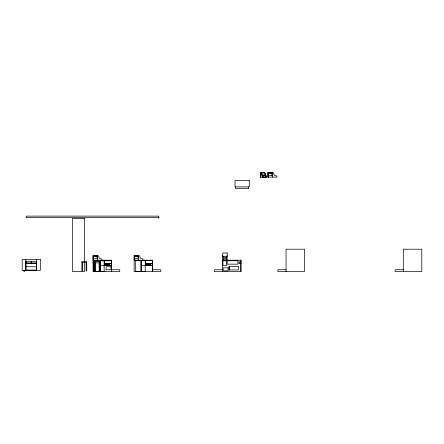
<?xml version="1.0" encoding="UTF-8"?>
<svg xmlns="http://www.w3.org/2000/svg" width="444" height="444" viewBox="0 0 444 444"><rect width="100%" height="100%" fill="white"/><g stroke="black" fill="none" stroke-linecap="round" stroke-linejoin="round"><path stroke-width="0.67" d="M261.161 172.805L262.099 175.175L261.161 172.805L264.507 172.805L265.445 175.175L264.507 172.805M152.625 260.195L152.625 271.545L152.625 260.195L134.127 260.195L141.131 260.517L141.131 271.506L135.692 271.506L135.692 260.517M272.372 172.461L267.998 172.461L267.998 177.128L276.995 177.128A1.56 1.56 0 0 0 275.435 175.569A1.56 1.56 0 0 1 273.881 174.009A1.56 1.56 0 0 0 272.322 172.455L272.372 177.128M268.359 172.888L271.889 172.888L271.889 175.88M261.072 172.971L264.419 172.971M268.359 173.46L271.889 173.46M262.188 175.014L265.534 175.014M268.359 175.302L271.889 175.302M262.626 177.034L266.378 177.034L265.762 175.707L262.626 175.707L263.242 177.034M260.745 177.234L266.816 177.234L264.635 172.566L260.745 172.566L260.722 177.234L260.745 172.566L262.926 177.234M158.808 217.688L26.207 217.688L26.207 216.117L158.808 216.117L158.808 218.409M102.059 260.195A1.56 1.56 0 0 0 100.499 258.636A1.56 1.56 0 0 1 98.94 257.082A1.56 1.56 0 0 0 97.386 255.522L93.062 255.528L93.062 271.545L119.747 271.545L119.747 269.736L111.555 269.736M134.127 255.528L138.5 255.528A1.56 1.56 0 0 1 140.01 257.082A1.56 1.56 0 0 0 141.564 258.636A1.56 1.56 0 0 1 143.123 260.195M93.423 255.955L96.953 255.955L96.953 258.375L93.423 258.375M93.423 256.532L96.953 256.532M134.488 256.532L138.017 256.532M93.062 260.195L111.555 260.195L111.555 271.545M222.644 260.195L241.142 260.195L241.142 271.545L214.452 271.545L214.452 269.736L222.644 269.736M145.21 260.539L141.342 260.539L141.342 271.412L145.21 271.412M152.42 260.539L145.338 260.539L145.338 265.373L152.42 265.373M93.062 260.8L111.555 260.8M25.824 261.283L36.691 261.283L36.68 263.098L25.824 263.098M241.142 261.927L238.966 261.927L238.966 263.619L241.142 263.619M93.062 262.415L94.511 262.415L94.511 263.619L93.062 263.619M81.901 262.654L86.73 262.654M94.894 262.854L99.722 262.854M110.523 263.375L111.244 263.375M151.587 263.375L152.314 263.375M110.462 263.442L109.74 263.442L109.74 265.373M151.532 263.442L150.805 263.442L150.805 265.373M110.523 265.307L111.244 265.307M151.587 265.307L152.314 265.307M100.277 265.429L104.14 265.429M141.342 265.429L145.21 265.429M25.824 266.75L36.691 266.75M152.625 269.736L160.817 269.736L160.817 271.545L134.127 271.545L134.171 255.528M286.058 269.736L277.861 269.736L277.861 271.545L304.551 271.545L304.551 249.206L286.058 249.206L286.058 271.545M403.302 269.736L395.11 269.736L395.11 271.545L421.8 271.545L421.8 249.206L403.302 249.206L403.302 271.545M25.824 270.252L36.691 270.252M268.37 172.461L268.37 177.128M268.298 172.461L268.237 177.128L268.176 172.461M268.043 172.461L268.121 177.128M265.762 175.707L265.762 177.034M248.679 186.891L248.679 188.583L235.636 188.583L235.636 186.891M240.537 260.195L240.537 262.199M240.537 263.536L240.537 271.545M229.426 266.555L229.426 269.935M227.139 255.528L227.139 260.195M226.645 256.482L226.645 257.681L223.143 257.681L223.143 256.482M222.644 255.528L222.644 271.545M150.655 265.373L150.655 263.442L149.933 263.442L149.933 265.373M149.606 265.373L149.606 263.442L148.879 263.442L148.879 265.373M148.762 265.373L148.762 263.442L148.041 263.442L148.041 265.373M147.769 265.373L147.769 263.442L147.047 263.442L147.047 265.373M146.775 265.373L146.775 263.442L146.054 263.442L146.054 265.373M145.21 260.195L145.21 271.545M141.009 260.195L141.009 271.545M138.45 255.522L138.5 260.195M134.304 255.528L134.304 260.195M134.255 255.528L134.21 260.195M109.59 265.373L109.59 263.442L108.863 263.442L108.863 265.373M108.536 265.373L108.536 263.442L107.814 263.442L107.814 265.373M107.698 265.373L107.698 263.442L106.971 263.442L106.971 265.373M106.704 265.373L106.704 263.442L105.977 263.442L105.977 265.373M105.711 265.373L105.711 263.442L104.984 263.442L104.984 265.373M99.939 260.517L99.939 271.506M99.123 262.854L99.123 271.184L99.722 271.184L99.722 261.644L94.894 261.644L94.894 271.184L95.499 271.184L95.499 262.854M97.386 255.522L97.436 260.195M93.662 260.195L93.662 271.545M93.434 255.528L93.434 260.195M93.362 255.528L93.362 260.195M93.234 255.528L93.296 260.195M93.185 255.528L93.14 260.195M86.13 262.654L86.13 270.984L86.73 270.984L86.73 261.444L81.901 261.444L81.901 270.984L82.506 270.984L82.506 262.654M36.691 259.468L36.691 270.341M36.591 261.361L36.591 263.014M31.568 261.361L31.568 263.014M31.48 261.277L31.48 263.098M31.136 261.277L31.136 263.098M26.024 261.361L26.024 263.014M25.941 261.277L25.941 263.098M25.824 259.468L25.824 270.341M24.459 270.341L24.459 271.545L23.976 271.545L23.976 270.341M249.284 180.492L235.026 180.492L235.026 186.891L249.284 186.891L249.284 180.492M84.538 218.409L72.461 218.409L72.461 271.545L84.538 271.545L84.538 218.409M227.167 252.947L222.766 252.947L222.766 256.449L227.167 256.449L227.167 252.947M138.017 255.955L134.488 255.955L134.488 258.375L138.017 258.375L138.017 255.955M226.54 258.319L223.282 258.319L223.332 259.956L226.59 259.956L226.54 258.319M40.315 259.468L22.2 259.468L22.2 270.341L40.315 270.341L40.315 259.468M100.061 260.517L94.628 260.517L94.628 271.506L100.061 271.506L100.061 260.517M104.14 260.539L100.277 260.539L100.277 271.412L104.14 271.412L104.14 260.539M111.355 260.539L104.273 260.539L104.273 265.373L111.355 265.373L111.355 260.539M226.679 260.783L222.916 260.783L222.916 265.612L226.679 265.612L226.679 260.783M237.901 260.783L227.195 260.783L227.195 264.163L237.901 264.163L237.901 260.783M240.509 262.654L239.927 262.654L239.927 263.014L240.509 263.014L240.509 262.654M94.034 262.898L93.445 262.898L93.445 263.259L94.034 263.259L94.034 262.898M36.586 263.203L25.93 263.203L25.93 270.13L36.569 270.13L36.586 263.203M238.367 266.555L228.943 266.555L228.943 269.935L238.367 269.935L238.367 266.555M111.006 266.739L106.122 266.739L106.122 269.758L111.006 269.758L111.006 266.739M228.077 267.826L223.193 267.826L223.193 270.846L228.077 270.846L228.077 267.826"/></g></svg>
